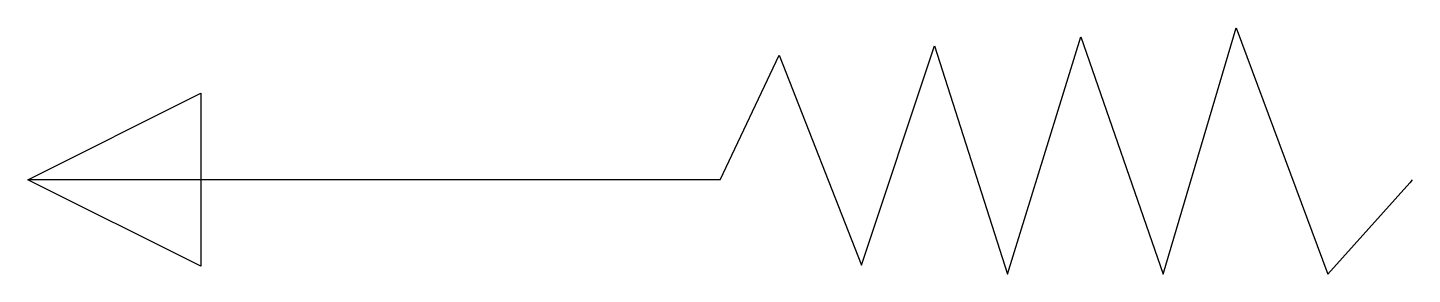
# Model space of a CAD drawing. Extents: x -4 to 4, y -0.55 to 0.88.
import ezdxf

# ---------------------------------------------------------------- set-up
doc = ezdxf.new("R2010")
doc.units = 0
doc.layers.get('0').update_dxf_attribs({"linetype": 'CONTINUOUS'})

msp = doc.modelspace()

# ---------------------------------------------------------------- linework, layer by layer
at = {"color": 0, "linetype": 'CONTINUOUS'}
for p, q in [((1.662, -0.5465), (2.0846, 0.8256)), ((2.0846, 0.8256), (2.5601, -0.5465)), ((2.5601, -0.5465), (2.9827, 0.8784)), ((2.9827, 0.8784), (3.511, -0.5465)), ((0, 0), (0.3413, 0.7201)), ((0.3413, 0.7201), (0.8167, -0.4937)), ((0.8167, -0.4937), (1.2394, 0.7728)), ((1.2394, 0.7728), (1.662, -0.5465)), ((4, 0), (3.9865, -0.0188)), ((3.511, -0.5465), (3.9865, -0.0188))]:
    msp.add_line(p, q, dxfattribs=at)
at = {"color": 0}
msp.add_lwpolyline([(-4, 0), (-3, 0.5), (-3, -0.5)], close=True, dxfattribs=at)
msp.add_lwpolyline([(0, 0), (-4, 0)], dxfattribs=at)

doc.saveas('drawing.dxf')
